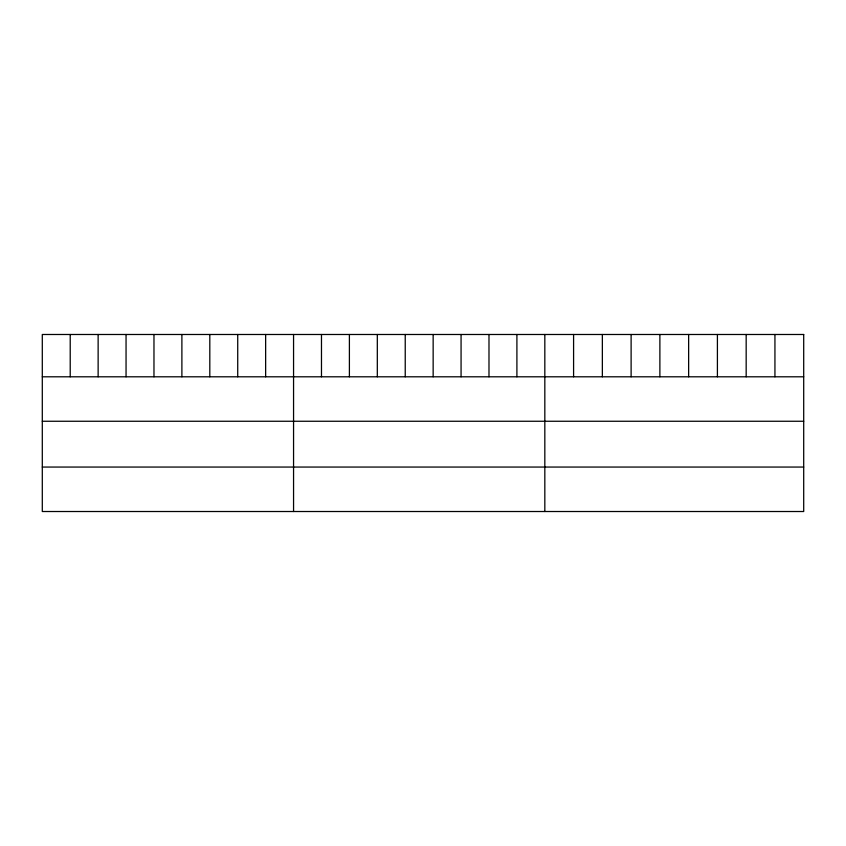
<?xml version="1.0" encoding="UTF-8"?>
<svg xmlns="http://www.w3.org/2000/svg" width="846" height="846" viewBox="0 0 846 846"><rect width="100%" height="100%" fill="white"/><g stroke="black" fill="none" stroke-linecap="round" stroke-linejoin="round"><path stroke-width="1.27" d="M42.3 376.798L803.7 376.798M42.3 421.255L803.7 421.255M42.3 467.055L803.7 467.055M774.936 334.487L774.936 376.798M746.172 334.487L746.172 376.798M717.408 334.487L717.408 376.798M688.644 334.487L688.644 376.798M659.88 334.487L659.88 376.798M631.116 334.487L631.116 376.798M602.352 334.487L602.352 376.798M573.588 334.487L573.588 376.798M544.824 334.487L544.824 511.513M516.906 334.487L516.906 376.798M488.988 334.487L488.988 376.798M461.07 334.487L461.07 376.798M433.152 334.487L433.152 376.798M405.234 334.487L405.234 376.798M377.316 334.487L377.316 376.798M349.398 334.487L349.398 376.798M321.48 334.487L321.48 376.798M293.562 334.487L293.562 511.513M265.644 334.487L265.644 376.798M237.726 334.487L237.726 376.798M209.808 334.487L209.808 376.798M181.89 334.487L181.89 376.798M153.972 334.487L153.972 376.798M126.054 334.487L126.054 376.798M98.136 334.487L98.136 376.798M70.218 334.487L70.218 376.798M803.7 334.487L42.3 334.487L42.3 511.513L803.7 511.513L803.7 334.487"/></g></svg>
